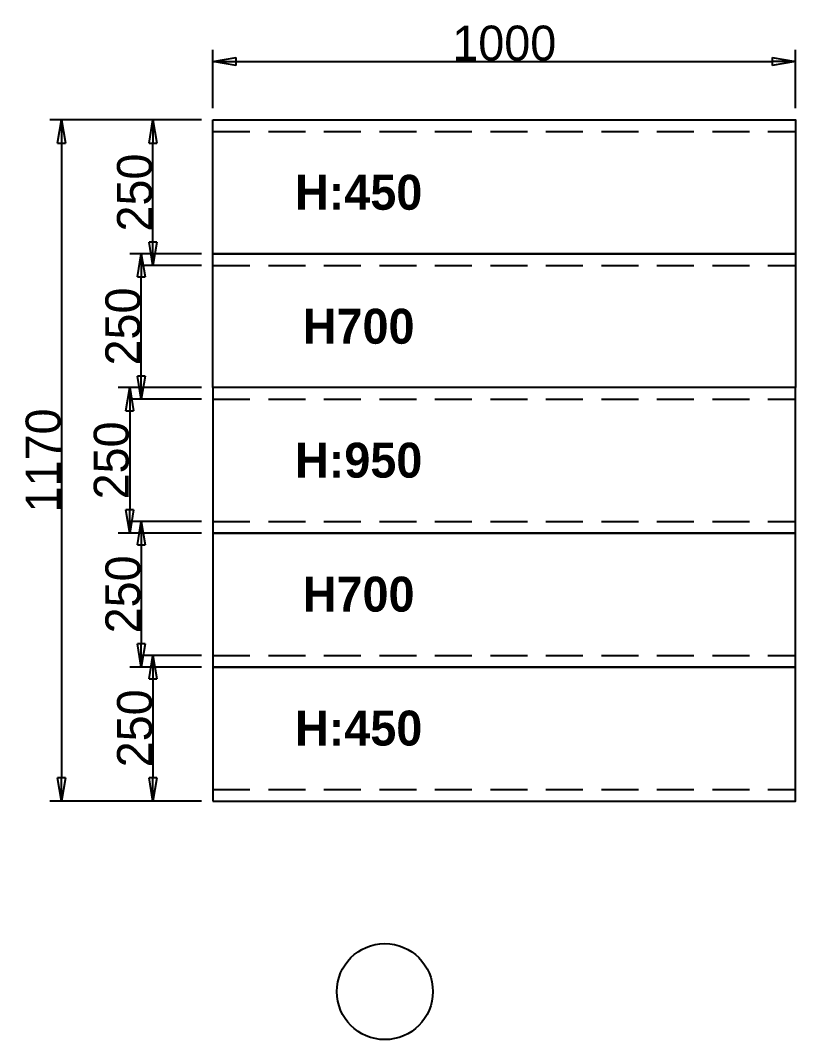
# Model space of a CAD drawing. Header units: millimetres. Extents: x -61063 to 17762, y -100319 to 2880.
# Drawn here: x -31063 to -29733, y -71531 to -69781 of the extents above; entities that cross this region are included whole.
import ezdxf

# ---------------------------------------------------------------- set-up
doc = ezdxf.new("R2010")
doc.units = ezdxf.units.MM
doc.header["$PDMODE"] = 35
doc.header["$PDSIZE"] = 5
doc.linetypes.add('DASHED2', pattern=[9.525, 6.35, -3.175])
doc.layers.add('Cotas bloques dinámicos PM espacio', color=10, linetype='Continuous')
doc.layers.add('Linea Capa Color 0000 JB', color=7, linetype='Continuous')
doc.styles.add('Jordi Ava', font='Avant Garde MEdium BT.ttf')
doc.dimstyles.new('Jordi Ava 2015', dxfattribs={"dimtxt": 60, "dimasz": 40, "dimexe": 20, "dimexo": 20, "dimgap": 0.09, "dimtad": 1, "dimdec": 0, "dimzin": 0, "dimdsep": 46, "dimtxsty": 'Jordi Ava', "dimblk": 'CLOSED', "dimcen": 1.5, "dimclrd": 7, "dimclre": 7, "dimclrt": 256, "dimadec": 0, "dimazin": 0, "dimtfac": 0.05, "dimtdec": 0, "dimtofl": 0, "dimtmove": 0, "dimatfit": 3, "dimldrblk": 'CLOSED', "dimfxl": 90, "dimtolj": 1, "dimtzin": 0, "dimlwd": -1, "dimlwe": -1, "dimarcsym": 0})

# ---------------------------------------------------------------- blocks, each defined once
blk = doc.blocks.new('_Closed')
at = {"color": 0, "linetype": 'ByBlock', "lineweight": -2}
for p, q in [((-1, 0.167), (0, 0)), ((-1, 0.167), (-1, -0.167)), ((0, 0), (-1, -0.167)), ((0, 0), (-1, 0))]:
    blk.add_line(p, q, dxfattribs=at)
blk = doc.blocks.new('*D3264')
at = {"layer": 'Cotas bloques dinámicos PM espacio', "color": 7, "ltscale": 10, "transparency": 16777216}
for p, q in [((0, 20), (0, 120)), ((1000, 20), (1000, 120)), ((40, 100), (960, 100))]:
    blk.add_line(p, q, dxfattribs=at)
at = {"layer": 'Defpoints', "color": 0, "ltscale": 10, "transparency": 16777216}
for p in [(1000, 100), (0, 0), (1000, 0)]:
    blk.add_point(p, dxfattribs=at)
at = {"layer": 'Cotas bloques dinámicos PM espacio', "color": 7, "ltscale": 10, "transparency": 16777216, "xscale": 40, "yscale": 40, "zscale": 40, "rotation": 180}
blk.add_blockref('_Closed', (0, 100), dxfattribs=at)
at = {"layer": 'Cotas bloques dinámicos PM espacio', "color": 7, "ltscale": 10, "transparency": 16777216, "xscale": 40, "yscale": 40, "zscale": 40}
blk.add_blockref('_Closed', (1000, 100), dxfattribs=at)
at = {"layer": 'Cotas bloques dinámicos PM espacio', "ltscale": 10, "transparency": 16777216, "insert": (500, 131.2), "char_height": 60, "attachment_point": 5, "style": 'Jordi Ava'}
blk.add_mtext('\\A1;1000', dxfattribs=at)
blk = doc.blocks.new('*D3265')
at = {"layer": 'Cotas bloques dinámicos PM espacio', "color": 7, "ltscale": 10, "transparency": 16777216}
for p, q in [((-20, 0), (-280, 0)), ((-260, -40), (-260, -1130)), ((-20, -1170), (-280, -1170))]:
    blk.add_line(p, q, dxfattribs=at)
at = {"layer": 'Defpoints', "color": 0, "ltscale": 10, "transparency": 16777216}
for p in [(0, 0), (-260, -1170), (0, -1170)]:
    blk.add_point(p, dxfattribs=at)
at = {"layer": 'Cotas bloques dinámicos PM espacio', "color": 7, "ltscale": 10, "transparency": 16777216, "xscale": 40, "yscale": 40, "zscale": 40}
for p, rotation in [((-260, 0), 90), ((-260, -1170), 270)]:
    blk.add_blockref('_Closed', p, dxfattribs=dict(at, rotation=rotation))
at = {"layer": 'Cotas bloques dinámicos PM espacio', "ltscale": 10, "transparency": 16777216, "insert": (-291.2, -585), "char_height": 60, "attachment_point": 5, "rotation": 90, "style": 'Jordi Ava'}
blk.add_mtext('\\A1;1170', dxfattribs=at)
blk = doc.blocks.new('*D3266')
at = {"layer": 'Cotas bloques dinámicos PM espacio', "color": 7, "ltscale": 10, "transparency": 16777216}
for p, q in [((-20, -460), (-163, -460)), ((-143, -500), (-143, -670)), ((-20, -710), (-163, -710))]:
    blk.add_line(p, q, dxfattribs=at)
at = {"layer": 'Defpoints', "color": 0, "ltscale": 10, "transparency": 16777216}
for p in [(0, -460), (-143, -710), (0, -710)]:
    blk.add_point(p, dxfattribs=at)
at = {"layer": 'Cotas bloques dinámicos PM espacio', "color": 7, "ltscale": 10, "transparency": 16777216, "xscale": 40, "yscale": 40, "zscale": 40}
for p, rotation in [((-143, -460), 90), ((-143, -710), 270)]:
    blk.add_blockref('_Closed', p, dxfattribs=dict(at, rotation=rotation))
at = {"layer": 'Cotas bloques dinámicos PM espacio', "ltscale": 10, "transparency": 16777216, "insert": (-174.3, -585), "char_height": 60, "attachment_point": 5, "rotation": 90, "style": 'Jordi Ava'}
blk.add_mtext('\\A1;250', dxfattribs=at)
blk = doc.blocks.new('*D3267')
at = {"layer": 'Cotas bloques dinámicos PM espacio', "color": 7, "ltscale": 10, "transparency": 16777216}
for p, q in [((-20, -690), (-143, -690)), ((-123, -730), (-123, -900)), ((-20, -940), (-143, -940))]:
    blk.add_line(p, q, dxfattribs=at)
at = {"layer": 'Defpoints', "color": 0, "ltscale": 10, "transparency": 16777216}
for p in [(0, -690), (-123, -940), (0, -940)]:
    blk.add_point(p, dxfattribs=at)
at = {"layer": 'Cotas bloques dinámicos PM espacio', "color": 7, "ltscale": 10, "transparency": 16777216, "xscale": 40, "yscale": 40, "zscale": 40}
for p, rotation in [((-123, -690), 90), ((-123, -940), 270)]:
    blk.add_blockref('_Closed', p, dxfattribs=dict(at, rotation=rotation))
at = {"layer": 'Cotas bloques dinámicos PM espacio', "ltscale": 10, "transparency": 16777216, "insert": (-154.3, -815), "char_height": 60, "attachment_point": 5, "rotation": 90, "style": 'Jordi Ava'}
blk.add_mtext('\\A1;250', dxfattribs=at)
blk = doc.blocks.new('*D3213')
at = {"layer": 'Cotas bloques dinámicos PM espacio', "color": 7, "ltscale": 10, "transparency": 16777216}
for p, q in [((197371.3, 22467.3), (197268.3, 22467.3)), ((197288.3, 22427.3), (197288.3, 22257.3)), ((197371.3, 22217.3), (197268.3, 22217.3))]:
    blk.add_line(p, q, dxfattribs=at)
at = {"layer": 'Defpoints', "color": 0, "ltscale": 10, "transparency": 16777216}
for p in [(197391.3, 22467.3), (197288.3, 22217.3), (197391.3, 22217.3)]:
    blk.add_point(p, dxfattribs=at)
at = {"layer": 'Cotas bloques dinámicos PM espacio', "color": 7, "ltscale": 10, "transparency": 16777216, "xscale": 40, "yscale": 40, "zscale": 40}
for p, rotation in [((197288.3, 22467.3), 90), ((197288.3, 22217.3), 270)]:
    blk.add_blockref('_Closed', p, dxfattribs=dict(at, rotation=rotation))
at = {"layer": 'Cotas bloques dinámicos PM espacio', "ltscale": 10, "transparency": 16777216, "insert": (197257.1, 22342.3), "char_height": 60, "attachment_point": 5, "rotation": 90, "style": 'Jordi Ava'}
blk.add_mtext('\\A1;250', dxfattribs=at)
blk = doc.blocks.new('*D3268')
at = {"layer": 'Cotas bloques dinámicos PM espacio', "color": 7, "ltscale": 10, "transparency": 16777216}
for p, q in [((-20, -230), (-143, -230)), ((-123, -440), (-123, -270)), ((-20, -480), (-143, -480))]:
    blk.add_line(p, q, dxfattribs=at)
at = {"layer": 'Defpoints', "color": 0, "ltscale": 10, "transparency": 16777216}
for p in [(-123, -230), (0, -230), (0, -480)]:
    blk.add_point(p, dxfattribs=at)
at = {"layer": 'Cotas bloques dinámicos PM espacio', "color": 7, "ltscale": 10, "transparency": 16777216, "xscale": 40, "yscale": 40, "zscale": 40}
for p, rotation in [((-123, -230), 90), ((-123, -480), 270)]:
    blk.add_blockref('_Closed', p, dxfattribs=dict(at, rotation=rotation))
at = {"layer": 'Cotas bloques dinámicos PM espacio', "ltscale": 10, "transparency": 16777216, "insert": (-154.3, -355), "char_height": 60, "attachment_point": 5, "rotation": 90, "style": 'Jordi Ava'}
blk.add_mtext('\\A1;250', dxfattribs=at)
blk = doc.blocks.new('*D3269')
at = {"layer": 'Cotas bloques dinámicos PM espacio', "color": 7, "ltscale": 10, "transparency": 16777216}
for p, q in [((-20, 0), (-123, 0)), ((-103, -210), (-103, -40)), ((-20, -250), (-123, -250))]:
    blk.add_line(p, q, dxfattribs=at)
at = {"layer": 'Defpoints', "color": 0, "ltscale": 10, "transparency": 16777216}
for p in [(-103, 0), (0, 0), (0, -250)]:
    blk.add_point(p, dxfattribs=at)
at = {"layer": 'Cotas bloques dinámicos PM espacio', "color": 7, "ltscale": 10, "transparency": 16777216, "xscale": 40, "yscale": 40, "zscale": 40}
for p, rotation in [((-103, 0), 90), ((-103, -250), 270)]:
    blk.add_blockref('_Closed', p, dxfattribs=dict(at, rotation=rotation))
at = {"layer": 'Cotas bloques dinámicos PM espacio', "ltscale": 10, "transparency": 16777216, "insert": (-134.3, -125), "char_height": 60, "attachment_point": 5, "rotation": 90, "style": 'Jordi Ava'}
blk.add_mtext('\\A1;250', dxfattribs=at)
blk = doc.blocks.new('PM202312011235')
at = {"layer": 'Cotas bloques dinámicos PM espacio', "ltscale": 10}
blk.add_circle((295, -1497), 82.4, dxfattribs=at)
at = {"layer": 'Linea Capa Color 0000 JB', "linetype": 'DASHED2', "ltscale": 10}
for p, q in [((0, -20), (1000, -20)), ((0, -250), (1000, -250)), ((0, -480), (1000, -480)), ((0, -690), (1000, -690)), ((0, -920), (1000, -920)), ((0, -1150), (1000, -1150))]:
    blk.add_line(p, q, dxfattribs=at)
at = {"layer": 'Linea Capa Color 0000 JB', "ltscale": 50}
for points in [[(0, 0), (1000, 0), (1000, -230), (0, -230)], [(0, -230), (1000, -230), (1000, -460), (0, -460)], [(0, -710), (1000, -710), (1000, -460), (0, -460)], [(0, -940), (1000, -940), (1000, -710), (0, -710)], [(0, -1170), (1000, -1170), (1000, -940), (0, -940)]]:
    blk.add_lwpolyline(points, close=True, dxfattribs=at)
at = {"layer": 'Cotas bloques dinámicos PM espacio', "ltscale": 10, "char_height": 60, "width": 500, "attachment_point": 5, "style": 'Jordi Ava'}
for s, insert in [('{\\fCityBlueprint|b1|i0|c2|p2;H:450}', (250, -125)), ('{\\fCityBlueprint|b1|i0|c2|p2;H700}', (250, -355)), ('{\\fCityBlueprint|b1|i0|c2|p2;H:950}', (250, -585)), ('{\\fCityBlueprint|b1|i0|c2|p2;H700}', (250, -815)), ('{\\fCityBlueprint|b1|i0|c2|p2;H:450}', (250, -1045))]:
    blk.add_mtext(s, dxfattribs=dict(at, insert=insert))
at = {"layer": 'Cotas bloques dinámicos PM espacio', "ltscale": 10}
dim = blk.add_linear_dim(base=(1000, 100), p1=(0, 0), p2=(1000, 0), dimstyle='Jordi Ava 2015', dxfattribs=at)
dim.commit()
dim.dimension.update_dxf_attribs({"geometry": '*D3264', "text_midpoint": (500, 131.2)})
for base, p1, p2, angle, picture, middle in [((-260, -1170), (0, 0), (0, -1170), 90, '*D3265', (-291.2, -585)), ((-103, 0), (0, -250), (0, 0), 270, '*D3269', (-134.3, -125)), ((-123, -230), (0, -480), (0, -230), 270, '*D3268', (-154.3, -355)), ((-143, -710), (0, -460), (0, -710), 90, '*D3266', (-174.3, -585)), ((-123, -940), (0, -690), (0, -940), 90, '*D3267', (-154.3, -815))]:
    dim = blk.add_linear_dim(base=base, p1=p1, p2=p2, angle=angle, dimstyle='Jordi Ava 2015', dxfattribs=at)
    dim.commit()
    dim.dimension.update_dxf_attribs({"geometry": picture, "text_midpoint": middle})
dim = blk.add_linear_dim(base=(-103, -1170), p1=(0, -920), p2=(0, -1170), angle=90, dimstyle='Jordi Ava 2015', dxfattribs=at)
dim.commit()
dim.dimension.update_dxf_attribs({"geometry": '*D3213', "text_midpoint": (-134.3, -1045), "insert": (-197391.3, -23387.3)})
blk = doc.blocks.new('*U8834')
at = {"layer": 'Linea Capa Color 0000 JB'}
blk.add_blockref('PM202312011235', (0, 0), dxfattribs=at)

msp = doc.modelspace()

# ---------------------------------------------------------------- block references
at = {"layer": 'Linea Capa Color 0000 JB'}
msp.add_blockref('*U8834', (-30732.7, -69951.9), dxfattribs=at)

doc.saveas('drawing.dxf')
